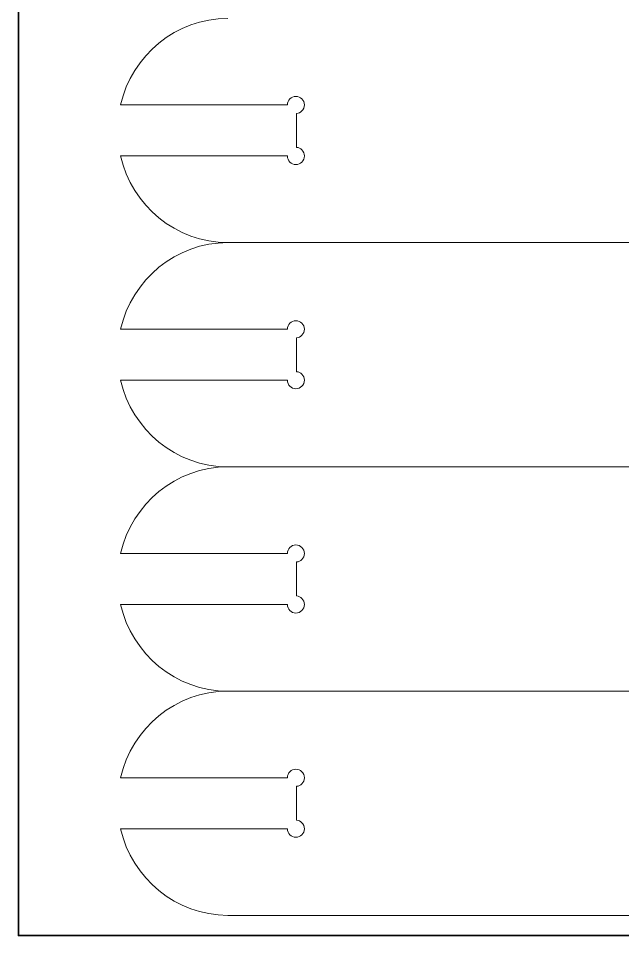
# Model space of a CAD drawing. Header units: inches. Extents: x 4400 to 4800, y 4100 to 4300.
# Drawn here: x 4400 to 4435.5, y 4100 to 4153.9 of the extents above; entities that cross this region are included whole.
import ezdxf

# ---------------------------------------------------------------- set-up
doc = ezdxf.new("R2010")
doc.units = ezdxf.units.IN
doc.header["$MEASUREMENT"] = 0
doc.layers.add('Capa 1', color=7, linetype='Continuous')

msp = doc.modelspace()

# ---------------------------------------------------------------- linework, layer by layer
at = {"layer": 'Capa 1', "color": 7, "lineweight": 35, "true_color": 0xffffff}
msp.add_lwpolyline([(4800, 4100), (4400, 4100), (4400, 4300), (4800, 4300), (4800, 4100)], dxfattribs=at)
at = {"layer": 'Capa 1', "color": 7, "lineweight": 9, "true_color": 0xffffff}
for points, knots in [([(4412.309, 4153.89), (4409.241, 4153.89), (4406.671, 4151.718), (4406.004, 4148.803), (4406.004, 4148.803), (4406.004, 4148.803), (4406.004, 4148.803), (4406.004, 4148.803), (4415.797, 4148.803), (4415.797, 4148.803), (4415.797, 4148.803), (4415.797, 4148.803), (4415.797, 4148.803), (4415.797, 4149.079), (4416.021, 4149.303), (4416.297, 4149.303), (4416.574, 4149.303), (4416.797, 4149.079), (4416.797, 4148.803), (4416.797, 4148.526), (4416.574, 4148.303), (4416.337, 4148.303), (4416.337, 4148.303), (4416.337, 4146.303), (4416.337, 4146.303), (4416.574, 4146.303), (4416.797, 4146.079), (4416.797, 4145.803), (4416.797, 4145.526), (4416.574, 4145.303), (4416.297, 4145.303), (4416.021, 4145.303), (4415.797, 4145.526), (4415.797, 4145.803), (4415.797, 4145.803), (4406.004, 4145.803), (4406.004, 4145.803), (4406.004, 4145.803), (4406.004, 4145.803), (4406.004, 4145.803), (4406.671, 4142.887), (4409.241, 4140.716), (4412.309, 4140.716)], [0, 0, 0, 0, 1, 1, 1, 2, 2, 2, 3, 3, 3, 4, 4, 4, 5, 5, 5, 6, 6, 6, 7, 7, 7, 8, 8, 8, 9, 9, 9, 10, 10, 10, 11, 11, 11, 12, 12, 12, 13, 13, 13, 14, 14, 14, 14]), ([(4455.003, 4140.716), (4455.003, 4140.716), (4412.309, 4140.716), (4412.309, 4140.716), (4409.241, 4140.716), (4406.671, 4138.544), (4406.004, 4135.629), (4406.004, 4135.629), (4406.004, 4135.628), (4406.004, 4135.628), (4406.004, 4135.628), (4415.797, 4135.628), (4415.797, 4135.628), (4415.797, 4135.628), (4415.797, 4135.628), (4415.797, 4135.628), (4415.797, 4135.905), (4416.021, 4136.128), (4416.297, 4136.128), (4416.574, 4136.128), (4416.797, 4135.905), (4416.797, 4135.628), (4416.797, 4135.352), (4416.574, 4135.128), (4416.337, 4135.128), (4416.337, 4135.128), (4416.337, 4133.128), (4416.337, 4133.128), (4416.574, 4133.128), (4416.797, 4132.905), (4416.797, 4132.628), (4416.797, 4132.352), (4416.574, 4132.128), (4416.297, 4132.128), (4416.021, 4132.128), (4415.797, 4132.352), (4415.797, 4132.628), (4415.797, 4132.628), (4406.004, 4132.628), (4406.004, 4132.628), (4406.004, 4132.628), (4406.004, 4132.628), (4406.004, 4132.628), (4406.671, 4129.713), (4409.241, 4127.541), (4412.309, 4127.541), (4412.309, 4127.541), (4455.003, 4127.541), (4455.003, 4127.541), (4455.003, 4127.541), (4497.698, 4127.541), (4497.698, 4127.541), (4500.766, 4127.541), (4503.336, 4129.713), (4504.003, 4132.628), (4504.003, 4132.628), (4504.003, 4132.629), (4504.003, 4132.629), (4504.003, 4132.629), (4494.207, 4132.629), (4494.207, 4132.629), (4494.207, 4132.352), (4493.984, 4132.129), (4493.707, 4132.129), (4493.431, 4132.129), (4493.207, 4132.352), (4493.207, 4132.629), (4493.207, 4132.905), (4493.431, 4133.129), (4493.678, 4133.158), (4493.678, 4133.158), (4493.678, 4135.158), (4493.678, 4135.158), (4493.431, 4135.129), (4493.207, 4135.352), (4493.207, 4135.629), (4493.207, 4135.905), (4493.431, 4136.129), (4493.707, 4136.129), (4493.984, 4136.129), (4494.207, 4135.905), (4494.207, 4135.629), (4494.207, 4135.629), (4494.207, 4135.629), (4494.207, 4135.629), (4494.207, 4135.629), (4504.002, 4135.629), (4504.002, 4135.629), (4504.002, 4135.629), (4504.003, 4135.629), (4504.003, 4135.629), (4503.336, 4138.544), (4500.766, 4140.716), (4497.698, 4140.716), (4497.698, 4140.716), (4455.003, 4140.716), (4455.003, 4140.716)], [0, 0, 0, 0, 1, 1, 1, 2, 2, 2, 3, 3, 3, 4, 4, 4, 5, 5, 5, 6, 6, 6, 7, 7, 7, 8, 8, 8, 9, 9, 9, 10, 10, 10, 11, 11, 11, 12, 12, 12, 13, 13, 13, 14, 14, 14, 15, 15, 15, 16, 16, 16, 17, 17, 17, 18, 18, 18, 19, 19, 19, 20, 20, 20, 21, 21, 21, 22, 22, 22, 23, 23, 23, 24, 24, 24, 25, 25, 25, 26, 26, 26, 27, 27, 27, 28, 28, 28, 29, 29, 29, 30, 30, 30, 31, 31, 31, 32, 32, 32, 32]), ([(4412.309, 4127.541), (4409.241, 4127.541), (4406.671, 4125.369), (4406.004, 4122.454), (4406.004, 4122.454), (4406.004, 4122.454), (4406.004, 4122.454), (4406.004, 4122.454), (4415.797, 4122.454), (4415.797, 4122.454), (4415.797, 4122.454), (4415.797, 4122.454), (4415.797, 4122.454), (4415.797, 4122.73), (4416.021, 4122.954), (4416.297, 4122.954), (4416.574, 4122.954), (4416.797, 4122.73), (4416.797, 4122.454), (4416.797, 4122.178), (4416.574, 4121.954), (4416.337, 4121.954), (4416.337, 4121.954), (4416.337, 4119.954), (4416.337, 4119.954), (4416.574, 4119.954), (4416.797, 4119.73), (4416.797, 4119.454), (4416.797, 4119.178), (4416.574, 4118.954), (4416.297, 4118.954), (4416.021, 4118.954), (4415.797, 4119.178), (4415.797, 4119.454), (4415.797, 4119.454), (4406.004, 4119.454), (4406.004, 4119.454), (4406.004, 4119.454), (4406.004, 4119.454), (4406.004, 4119.454), (4406.671, 4116.539), (4409.241, 4114.367), (4412.309, 4114.367)], [0, 0, 0, 0, 1, 1, 1, 2, 2, 2, 3, 3, 3, 4, 4, 4, 5, 5, 5, 6, 6, 6, 7, 7, 7, 8, 8, 8, 9, 9, 9, 10, 10, 10, 11, 11, 11, 12, 12, 12, 13, 13, 13, 14, 14, 14, 14]), ([(4455.003, 4114.367), (4455.003, 4114.367), (4412.309, 4114.367), (4412.309, 4114.367), (4409.241, 4114.367), (4406.671, 4112.195), (4406.004, 4109.28), (4406.004, 4109.28), (4406.004, 4109.28), (4406.004, 4109.28), (4406.004, 4109.28), (4415.797, 4109.28), (4415.797, 4109.28), (4415.797, 4109.28), (4415.797, 4109.28), (4415.797, 4109.28), (4415.797, 4109.556), (4416.021, 4109.78), (4416.297, 4109.78), (4416.574, 4109.78), (4416.797, 4109.556), (4416.797, 4109.28), (4416.797, 4109.004), (4416.574, 4108.78), (4416.337, 4108.78), (4416.337, 4108.78), (4416.337, 4106.78), (4416.337, 4106.78), (4416.574, 4106.78), (4416.797, 4106.556), (4416.797, 4106.28), (4416.797, 4106.004), (4416.574, 4105.78), (4416.297, 4105.78), (4416.021, 4105.78), (4415.797, 4106.004), (4415.797, 4106.28), (4415.797, 4106.28), (4406.004, 4106.28), (4406.004, 4106.28), (4406.004, 4106.28), (4406.004, 4106.28), (4406.004, 4106.28), (4406.671, 4103.365), (4409.241, 4101.193), (4412.309, 4101.193), (4412.309, 4101.193), (4455.003, 4101.193), (4455.003, 4101.193), (4455.003, 4101.193), (4497.698, 4101.193), (4497.698, 4101.193), (4500.766, 4101.193), (4503.336, 4103.365), (4504.003, 4106.28), (4504.003, 4106.28), (4504.003, 4106.28), (4504.003, 4106.28), (4504.003, 4106.28), (4494.207, 4106.28), (4494.207, 4106.28), (4494.207, 4106.004), (4493.984, 4105.78), (4493.707, 4105.78), (4493.431, 4105.78), (4493.207, 4106.004), (4493.207, 4106.28), (4493.207, 4106.556), (4493.431, 4106.78), (4493.678, 4106.81), (4493.678, 4106.81), (4493.678, 4108.81), (4493.678, 4108.81), (4493.431, 4108.78), (4493.207, 4109.004), (4493.207, 4109.28), (4493.207, 4109.556), (4493.431, 4109.78), (4493.707, 4109.78), (4493.984, 4109.78), (4494.207, 4109.556), (4494.207, 4109.28), (4494.207, 4109.28), (4494.207, 4109.28), (4494.207, 4109.28), (4494.207, 4109.28), (4504.002, 4109.28), (4504.002, 4109.28), (4504.002, 4109.28), (4504.003, 4109.28), (4504.003, 4109.28), (4503.336, 4112.195), (4500.766, 4114.367), (4497.698, 4114.367), (4497.698, 4114.367), (4455.003, 4114.367), (4455.003, 4114.367)], [0, 0, 0, 0, 1, 1, 1, 2, 2, 2, 3, 3, 3, 4, 4, 4, 5, 5, 5, 6, 6, 6, 7, 7, 7, 8, 8, 8, 9, 9, 9, 10, 10, 10, 11, 11, 11, 12, 12, 12, 13, 13, 13, 14, 14, 14, 15, 15, 15, 16, 16, 16, 17, 17, 17, 18, 18, 18, 19, 19, 19, 20, 20, 20, 21, 21, 21, 22, 22, 22, 23, 23, 23, 24, 24, 24, 25, 25, 25, 26, 26, 26, 27, 27, 27, 28, 28, 28, 29, 29, 29, 30, 30, 30, 31, 31, 31, 32, 32, 32, 32])]:
    msp.add_open_spline(points, degree=3, knots=knots, dxfattribs=at)

doc.saveas('drawing.dxf')
